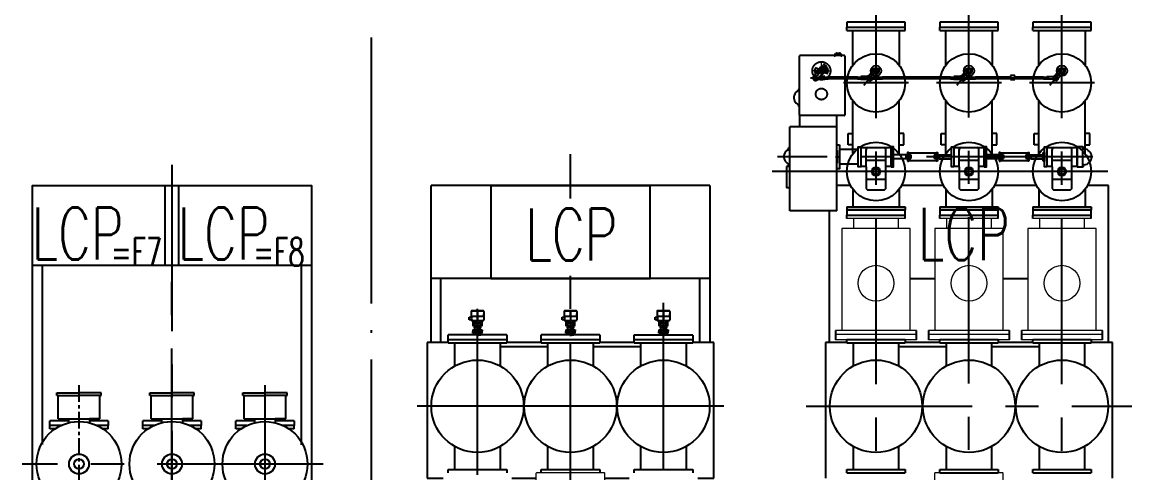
# Model space of a CAD drawing. Extents: x -61205 to 26665, y -81742 to 98141.
# Drawn here: x -15787 to -7433, y 67962 to 71350 of the extents above; entities that cross this region are included whole.
import ezdxf

# ---------------------------------------------------------------- set-up
doc = ezdxf.new("R2010")
doc.units = 0
doc.header["$LTSCALE"] = 1000
doc.header["$MEASUREMENT"] = 0
for name, pattern in [('AM_ISO02W050x2', [3.75, 3, -0.75]), ('CENTER', [2, 1.25, -0.25, 0.25, -0.25]), ('CENTER2', [1.125, 0.75, -0.125, 0.125, -0.125]), ('DOTE', [2.42, 2, -0.2, 0.02, -0.2]), ('F', [0.75, 0.5, -0.25]), ('G', [2, 1.25, -0.25, 0.25, -0.25])]:
    doc.linetypes.add(name, pattern=pattern)
doc.layers.get('0').update_dxf_attribs({"linetype": 'CONTINUOUS'})
doc.layers.get('DEFPOINTS').update_dxf_attribs({"linetype": 'CONTINUOUS'})
for name, color, linetype in [('01', 7, 'CONTINUOUS'), ('02', 1, 'CONTINUOUS'), ('04', 2, 'F'), ('05', 4, 'G'), ('11', 6, 'CONTINUOUS'), ('DOTE', 7, 'CENTER')]:
    doc.layers.add(name, color=color, linetype=linetype)
doc.layers.add('AM_0N', color=7, linetype='CONTINUOUS', lineweight=50)
doc.styles.add('intecad', font='geditxt.shx', dxfattribs={"width": 0.667, "bigfont": 'hzfs_1.shx'})

# ---------------------------------------------------------------- blocks, each defined once
blk = doc.blocks.new('户内断路器俯视图')
at = {"color": 0, "linetype": 'ByBlock'}
for p in [(562, 725), (562, 675), (588.1, 680), (588.4, 680), (594.6, 722.5), (562, 25, 0), (594.6, 22.5, 0), (562, -25, 0), (588.1, -20, 0), (588.4, -20, 0), (562, -675, 0), (562, -725, 0), (588.1, -720, 0), (588.4, -720, 0), (594.6, -677.5, 0)]:
    blk.add_point(p, dxfattribs=at)
at = {"layer": '01'}
for p, q in [((480, 1080), (-540, 1080)), ((-540, 1080), (-540, 958)), ((480, 920), (480, 1080)), ((-500, 920), (-475, 920)), ((-475, 920), (-475, 700)), ((475, 480), (475, 920)), ((475, 920), (500, 920)), ((500, 480), (500, 920)), ((500, 920), (538, 920)), ((538, 480), (538, 920)), ((-475, 870), (-303.1, 870)), ((303.1, 870), (475, 870)), ((650, 762.3), (670, 762.3)), ((650, 743.8), (650, 762.3)), ((-475, 700), (-475, 480)), ((538, 700), (538, 725)), ((538, 725), (550, 725)), ((538, 700), (538, 675)), ((538, 675), (550, 675)), ((550, 700), (550, 735)), ((550, 735), (562, 735)), ((550, 700), (550, 665)), ((562, 735), (562, 700)), ((562, 675), (562, 725)), ((562, 725), (569, 725)), ((562, 700), (562, 665)), ((569, 675), (562, 675)), ((564.2, 735.1), (563.2, 734.1)), ((563.2, 734.1), (563.2, 725.1)), ((569, 725.1), (563.2, 725.1)), ((563.2, 675), (563.2, 666.1)), ((563.2, 674.8), (569, 674.8)), ((574.2, 735.1), (564.2, 735.1)), ((569, 725.1), (569, 722.5)), ((575.2, 722.6), (569, 722.6)), ((569, 722.5), (575, 722.5)), ((569, 677.5), (569, 674.8)), ((575.2, 677.5), (569, 677.5)), ((569, 677.2), (575.2, 677.2)), ((574.2, 735.1), (575.2, 734.1)), ((575, 722.5), (575, 700)), ((575, 720), (591, 720)), ((575, 677.5), (575, 700)), ((575, 680), (591, 680)), ((575.2, 734.1), (575.2, 722.6)), ((575.2, 677.5), (575.2, 666.1)), ((591, 722.5), (603, 722.5)), ((591, 700), (591, 722.5)), ((591, 700), (591, 677.5)), ((603, 677.5), (591, 677.5)), ((595.6, 677.5), (591, 677.5)), ((603, 722.5), (603, 677.5)), ((644, 742), (644, 658)), ((650, 748), (650, 748)), ((713, 748), (670, 748)), ((676, 652), (676, 748)), ((719, 658), (719, 742)), ((719, 742), (719, 658)), ((550, 665), (562, 665)), ((563.2, 666.1), (564.2, 665.1)), ((574.2, 665.1), (564.2, 665.1)), ((575.2, 666.1), (574.2, 665.1)), ((713, 652), (650, 652)), ((650, 652), (650, 652)), ((677, 652), (685, 652)), ((685, 652), (695, 652)), ((-303.1, 530), (-475, 530)), ((475, 530), (303.1, 530)), ((450, 530), (450, 170)), ((-540, 442), (-540, 258)), ((-475, 480), (-500, 480)), ((500, 480), (475, 480)), ((480, 220), (480, 480)), ((538, 480), (503, 480)), ((-500, 220), (-475, 220)), ((-475, 220), (-475, 0)), ((-475, 170), (-303.1, 170)), ((303.1, 170), (475, 170)), ((475, 220), (500, 220)), ((475, -220), (475, 220)), ((500, 220), (538, 220)), ((500, -220), (500, 220)), ((538, -220), (538, 220)), ((-475, 0), (-475, -220)), ((538, 25, 0), (550, 25, 0)), ((538, 0, 0), (538, 25, 0)), ((538, 0, 0), (538, -25, 0)), ((550, 35, 0), (562, 35, 0)), ((550, 0, 0), (550, 35, 0)), ((550, 0, 0), (550, -35, 0)), ((562, 35, 0), (562, 0, 0)), ((562, 25, 0), (569, 25, 0)), ((562, -25, 0), (562, 25, 0)), ((562, 0, 0), (562, -35, 0)), ((564.2, 35.1, 0), (563.2, 34.1, 0)), ((563.2, 34.1, 0), (563.2, 25.1, 0)), ((569, 25.1, 0), (563.2, 25.1, 0)), ((574.2, 35.1, 0), (564.2, 35.1, 0)), ((569, 25.1, 0), (569, 22.5, 0)), ((575.2, 22.6, 0), (569, 22.6, 0)), ((569, 22.5, 0), (575, 22.5, 0)), ((574.2, 35.1, 0), (575.2, 34.1, 0)), ((575, 22.5, 0), (575, 0, 0)), ((575, 20, 0), (591, 20, 0)), ((575, -22.5, 0), (575, 0, 0)), ((575.2, 34.1, 0), (575.2, 22.6, 0)), ((591, 0, 0), (591, 22.5, 0)), ((591, 22.5, 0), (603, 22.5, 0)), ((591, 0, 0), (591, -22.5, 0)), ((603, 22.5, 0), (603, -22.5, 0)), ((644, 42, 0), (644, -42, 0)), ((650, 43.8, 0), (650, 62.3, 0)), ((650, 62.3, 0), (670, 62.3, 0)), ((650, 48, 0), (650, 48, 0)), ((713, 48, 0), (670, 48, 0)), ((676, -48, 0), (676, 48, 0)), ((719, 42, 0), (719, -42, 0)), ((719, -42, 0), (719, 42, 0)), ((538, -25, 0), (550, -25, 0)), ((550, -35, 0), (562, -35, 0)), ((569, -25, 0), (562, -25, 0)), ((563.2, -25, 0), (563.2, -33.9, 0)), ((563.2, -25.2, 0), (569, -25.2, 0)), ((563.2, -33.9, 0), (564.2, -34.9, 0)), ((574.2, -34.9, 0), (564.2, -34.9, 0)), ((575.2, -22.5, 0), (569, -22.5, 0)), ((569, -22.5, 0), (569, -25.2, 0)), ((569, -22.8, 0), (575.2, -22.8, 0)), ((575.2, -33.9, 0), (574.2, -34.9, 0)), ((575, -20, 0), (591, -20, 0)), ((575.2, -22.5, 0), (575.2, -33.9, 0)), ((595.6, -22.5, 0), (591, -22.5, 0)), ((603, -22.5, 0), (591, -22.5, 0)), ((650, -48, 0), (650, -48, 0)), ((713, -48, 0), (650, -48, 0)), ((677, -48, 0), (685, -48, 0)), ((685, -48, 0), (695, -48, 0)), ((-475, -220), (-500, -220)), ((-303.1, -170), (-475, -170)), ((475, -170), (303.1, -170)), ((450, -170), (450, -530)), ((500, -220), (475, -220)), ((480, -480), (480, -220)), ((538, -220), (500, -220)), ((-540, -258), (-540, -442)), ((-500, -480), (-475, -480)), ((-475, -480), (-475, -700)), ((475, -920), (475, -480)), ((475, -480), (500, -480)), ((500, -920), (500, -480)), ((500, -480), (538, -480)), ((538, -480), (538, -920)), ((-475, -530), (-303.1, -530)), ((303.1, -530), (475, -530)), ((550, -700, 0), (550, -665, 0)), ((550, -665, 0), (562, -665, 0)), ((562, -665, 0), (562, -700, 0)), ((564.2, -664.9, 0), (563.2, -665.9, 0)), ((563.2, -665.9, 0), (563.2, -674.9, 0)), ((574.2, -664.9, 0), (564.2, -664.9, 0)), ((574.2, -664.9, 0), (575.2, -665.9, 0)), ((575.2, -665.9, 0), (575.2, -677.4, 0)), ((644, -658, 0), (644, -742, 0)), ((650, -637.7, 0), (670, -637.7, 0)), ((650, -656.2, 0), (650, -637.7, 0)), ((650, -652, 0), (650, -652, 0)), ((713, -652, 0), (670, -652, 0)), ((676, -748, 0), (676, -652, 0)), ((719, -742, 0), (719, -658, 0)), ((719, -658, 0), (719, -742, 0)), ((-475, -700), (-475, -920)), ((538, -700, 0), (538, -675, 0)), ((538, -675, 0), (550, -675, 0)), ((538, -700, 0), (538, -725, 0)), ((538, -725, 0), (550, -725, 0)), ((550, -700, 0), (550, -735, 0)), ((550, -735, 0), (562, -735, 0)), ((562, -725, 0), (562, -675, 0)), ((562, -675, 0), (569, -675, 0)), ((562, -700, 0), (562, -735, 0)), ((569, -725, 0), (562, -725, 0)), ((569, -674.9, 0), (563.2, -674.9, 0)), ((563.2, -725, 0), (563.2, -733.9, 0)), ((563.2, -725.2, 0), (569, -725.2, 0)), ((563.2, -733.9, 0), (564.2, -734.9, 0)), ((574.2, -734.9, 0), (564.2, -734.9, 0)), ((569, -674.9, 0), (569, -677.5, 0)), ((575.2, -677.4, 0), (569, -677.4, 0)), ((569, -677.5, 0), (575, -677.5, 0)), ((569, -722.5, 0), (569, -725.2, 0)), ((575.2, -722.5, 0), (569, -722.5, 0)), ((569, -722.8, 0), (575.2, -722.8, 0)), ((575.2, -733.9, 0), (574.2, -734.9, 0)), ((575, -677.5, 0), (575, -700, 0)), ((575, -680, 0), (591, -680, 0)), ((575, -722.5, 0), (575, -700, 0)), ((575, -720, 0), (591, -720, 0)), ((575.2, -722.5, 0), (575.2, -733.9, 0)), ((591, -677.5, 0), (603, -677.5, 0)), ((591, -700, 0), (591, -677.5, 0)), ((591, -700, 0), (591, -722.5, 0)), ((603, -722.5, 0), (591, -722.5, 0)), ((595.6, -722.5, 0), (591, -722.5, 0)), ((603, -677.5, 0), (603, -722.5, 0)), ((713, -748, 0), (650, -748, 0)), ((650, -748, 0), (650, -748, 0)), ((677, -748, 0), (685, -748, 0)), ((685, -748, 0), (695, -748, 0)), ((-303.1, -870), (-475, -870)), ((475, -870), (303.1, -870)), ((-540, -958), (-540, -1080)), ((-475, -920), (-500, -920)), ((500, -920), (475, -920)), ((480, -1080), (480, -920)), ((535, -920), (500, -920)), ((-540, -1080), (480, -1080))]:
    blk.add_line(p, q, dxfattribs=at)
at = {"layer": '01', "ltscale": 2}
for p, q in [((670, 762.3), (670, 743.8)), ((670, 62.3, 0), (670, 43.8, 0)), ((670, -637.7, 0), (670, -656.2, 0))]:
    blk.add_line(p, q, dxfattribs=at)
at = {"layer": '01', "lineweight": 50, "ltscale": 0.5}
for p, q in [((637.2, 726.5), (603, 726.5)), ((603, 673.5), (603, 726.5)), ((603, 673.5), (637.2, 673.5)), ((603, -26.5, 0), (603, 26.5, 0)), ((637.2, 26.5, 0), (603, 26.5, 0)), ((603, -26.5, 0), (637.2, -26.5, 0)), ((637.2, -673.5, 0), (603, -673.5, 0)), ((603, -726.5, 0), (603, -673.5, 0)), ((603, -726.5, 0), (637.2, -726.5, 0))]:
    blk.add_line(p, q, dxfattribs=at)
at = {"layer": '01'}
for centre in [(0, 700), (0, 0), (0, -700)]:
    blk.add_circle(centre, 347.5, dxfattribs=at)
for centre, radius, start, end in [((660, 700), 35, 117.20289, 242.79711), ((660, 700), 20, 143.1301, 216.8699), ((650, 742), 6, 90, 180), ((660, 723.4), 22.7, 63.91502, 116.08498), ((713, 742), 6, 0, 90), ((650, 658), 6, 180, 270), ((713, 658), 6, 270, 0), ((660, 0, 0), 35, 117.20289, 242.79711), ((660, 0, 0), 20, 143.1301, 216.8699), ((650, 42, 0), 6, 90, 180), ((660, 23.4, 0), 22.7, 63.91502, 116.08498), ((713, 42, 0), 6, 0, 90), ((650, -42, 0), 6, 180, 270), ((713, -42, 0), 6, 270, 0), ((650, -658, 0), 6, 90, 180), ((660, -676.6, 0), 22.7, 63.91502, 116.08498), ((713, -658, 0), 6, 0, 90), ((660, -700, 0), 35, 117.20289, 242.79711), ((660, -700, 0), 20, 143.1301, 216.8699), ((650, -742, 0), 6, 180, 270), ((713, -742, 0), 6, 270, 0)]:
    blk.add_arc(centre, radius, start, end, dxfattribs=at)
at = {"layer": '05', "ltscale": 500}
blk.add_line((0, -1153.6, 0), (0, 1153.6, 0), dxfattribs=at)
at = {"layer": '05', "ltscale": 0.5}
for p, q in [((724.5, 700), (528.1, 700)), ((724.5, 0, 0), (528.1, 0, 0)), ((724.5, -700, 0), (528.1, -700, 0))]:
    blk.add_line(p, q, dxfattribs=at)
blk = doc.blocks.new('轴连装配511125015H01')
at = {"layer": '01'}
for p, q in [((-29.5, -215), (-29.5, -10)), ((-29.5, -10), (29.5, -10)), ((-28.5, -7), (-28.5, -10)), ((28.5, -10), (28.5, -7)), ((29.5, -10), (29.5, -215)), ((-29.5, -215), (29.5, -215)), ((-28.5, -218), (-28.5, -215)), ((28.5, -215), (28.5, -218))]:
    blk.add_line(p, q, dxfattribs=at)
for points in [[(32, 0), (32, -7), (-32, -7), (-32, 0)], [(32, -225), (32, -218), (-32, -218), (-32, -225)]]:
    blk.add_lwpolyline(points, close=True, dxfattribs=at)
blk = doc.blocks.new('分合指示罩')
at = {"layer": '01'}
for p, q in [((-75, 5), (-63.9, 5)), ((-75, 0), (-75, 5)), ((75, 0), (-75, 0)), ((75, 5), (63.9, 5)), ((75, 5), (75, 0))]:
    blk.add_line(p, q, dxfattribs=at)
for centre, radius, start, end in [((-63.9, 9), 4, 270, 356.41668), ((0, 5), 60, 3.58332, 176.41668), ((63.9, 9), 4, 183.58332, 270)]:
    blk.add_arc(centre, radius, start, end, dxfattribs=at)
blk = doc.blocks.new('连接架1')
at = {"layer": '01'}
for p, q in [((-55, -20), (-55, -160)), ((55, -20), (55, -160))]:
    blk.add_line(p, q, dxfattribs=at)
for points in [[(-75, 0), (75, 0), (75, -20), (-75, -20)], [(-90, -160), (90, -160), (90, -180), (-90, -180)]]:
    blk.add_lwpolyline(points, close=True, dxfattribs=at)
blk = doc.blocks.new('Z型高位组合隔离接地开关俯视图')
at = {"color": 0, "linetype": 'Continuous', "lineweight": 0}
for q in [(-329.5, 1111), (-327, 1113.5), (-327, 1108.5), (-324.5, 1111)]:
    blk.add_line((-327, 1111), q, dxfattribs=at)
at = {"layer": '01', "ltscale": 10}
for p, q in [((-1381, 995, 0), (-1381, 1348, 0)), ((-749, 995, 0), (-749, 1348, 0)), ((-1381, 995, 0), (-749, 995, 0)), ((-1021, 990, 0), (-1021, 995, 0)), ((-1021, 990, 0), (-927, 990, 0)), ((-927, 990, 0), (-927, 995, 0)), ((-749, 995, 0), (-664, 995))]:
    blk.add_line(p, q, dxfattribs=at)
at = {"layer": '01'}
for p, q in [((-1381, 1348, 0), (-749, 1348, 0)), ((-1048, 1373, 0), (-1208, 1373, 0)), ((-1208, 1348, 0), (-1208, 1373, 0)), ((-1208, 1348, 0), (-1208, 1373, 0)), ((-1048, 1348, 0), (-1048, 1373, 0)), ((-1040.5, 1358.1, 0), (-1031.1, 1358.1, 0)), ((-1040.5, 1348.1, 0), (-1040.5, 1358.1, 0)), ((-918.5, 1358.1, 0), (-907.5, 1358.1, 0)), ((-907.5, 1348.1, 0), (-907.5, 1358.1, 0)), ((-749, 1273), (-663.5, 1273)), ((-664, 939), (-664, 1271)), ((-660, 1275), (-216, 1275)), ((-597, 1275), (-597, 1283.1)), ((-586.1, 1283.1), (-597, 1283.1)), ((-462.5, 1283.1), (-473.5, 1283.1)), ((-462.5, 1275), (-462.5, 1283.1)), ((-212, 939), (-212, 1271)), ((-397.5, 1147.2), (-390.6, 1134)), ((-346, 1094.7), (-390.9, 1147.2)), ((-379.6, 1134), (-390.6, 1134)), ((-390.6, 1134), (-390.6, 1086)), ((-370.6, 1096), (-390.6, 1096)), ((-390.6, 1086), (-370.6, 1086)), ((-386.6, 1086), (-386.6, 1061)), ((-385.2, 1086), (-385.2, 1096)), ((-376.3, 1086), (-376.3, 1096)), ((-374.6, 1086), (-374.6, 1061)), ((-314.3, 1132.5), (-373.8, 1167.6)), ((-370.6, 1086), (-370.6, 1123.5)), ((-289.7, 1077.7), (-318, 1101.5)), ((-287.7, 1080), (-316.1, 1103.8)), ((-278.4, 1091.1), (-301.1, 1110.2)), ((-287.7, 1080), (-278.4, 1091.1)), ((-387.6, 1061), (-373.6, 1061)), ((-387.6, 840), (-387.6, 1061)), ((-373.6, 1061), (-373.6, 840)), ((-319.7, 1080.8), (-326.6, 1072.6)), ((-326.6, 1072.6), (-311.3, 1059.8)), ((-322.2, 1069), (-317.4, 1074.7)), ((-321.7, 1085.7), (-299, 1066.6)), ((-306.4, 1065.5), (-321.7, 1078.4)), ((-319.7, 1084), (-321.3, 1082)), ((-321.3, 1082), (-302.9, 1066.6)), ((-315.5, 1063.3), (-310.7, 1069.1)), ((-311.3, 1059.8), (-304.4, 1067.9)), ((-302.9, 1066.6), (-301.3, 1068.5)), ((-299, 1066.6), (-289.7, 1077.7)), ((-210, 1015.7), (-212, 1015.7)), ((-212, 1015.7), (-212, 1006.3)), ((-210, 1015.7), (-210, 1006.3)), ((-209.2, 1015.2), (-210, 1015.2)), ((-210, 1008.7), (-210, 1006.2)), ((-210, 1006.2), (-209.2, 1006.2)), ((-209.2, 1006.2), (-209.2, 1015.2)), ((-207.5, 1014.7), (-209.2, 1014.7)), ((-207.5, 1006.7), (-209.2, 1006.7)), ((-198.6, 1002.6), (-207.3, 1003.3)), ((-1374, 920, 0), (-1412, 920, 0)), ((-1412, 920, 0), (-1412, 700, 0)), ((-1374, 920, 0), (-1374, 480, 0)), ((-1374, 480, 0), (-1374, 920, 0)), ((-1349, 920, 0), (-1374, 920, 0)), ((-1349, 920, 0), (-1349, 480, 0)), ((-216, 935), (-660, 935)), ((-212, 955.7), (-212, 965.1)), ((-210, 955.7), (-212, 955.7)), ((-210, 962.7), (-210, 965.2)), ((-210, 965.2), (-209.2, 965.2)), ((-210, 955.7), (-210, 965.1)), ((-210, 955.7), (-210, 965.1)), ((-209.2, 956.2), (-210, 956.2)), ((-209.2, 965.2), (-209.2, 956.2)), ((-207.5, 964.7), (-209.2, 964.7)), ((-207.5, 956.7), (-209.2, 956.7)), ((-198.8, 1000.6), (-207.4, 1001.3)), ((-198.8, 970.9), (-207.4, 970.1)), ((-198.6, 968.9), (-207.3, 968.1)), ((-196, 997.6), (-196, 973.9)), ((-194, 997.6), (-194, 973.9)), ((-25, 920), (-25, 480)), ((-25, 920), (0, 920)), ((0, 920), (0, 480)), ((38, 920), (0, 920)), ((38, 480), (38, 920)), ((-1218.4, 874.2, 0), (-1349, 874.2, 0)), ((-949.6, 874.2), (-553.4, 874.2)), ((-883.5, 874.2), (-883.5, 909.2)), ((-883.5, 909.2), (-798.5, 909.2)), ((-798.5, 909.2), (-798.5, 874.2)), ((-373.6, 840), (-387.6, 840)), ((-386.6, 840), (-386.6, 815)), ((-374.6, 840), (-374.6, 815)), ((-284.6, 874.2), (-25, 874.2)), ((-1223, 757, 0), (-1223, 643, 0)), ((-1049, 775, 0), (-1205, 775, 0)), ((-1145, 625, 0), (-1145, 775, 0)), ((-1048.6, 775, 0), (-974, 775, 0)), ((-1044, 815, 0), (-1044, 780, 0)), ((-899.5, 815, 0), (-1044, 815, 0)), ((-1002.2, 625, 0), (-1002, 775, 0)), ((-974, 775, 0), (-919, 775, 0)), ((-904, 815, 0), (-904, 585, 0)), ((-390.6, 767), (-397.5, 753.7)), ((-390.6, 815), (-390.6, 767)), ((-370.6, 815), (-390.6, 815)), ((-390.6, 805), (-370.6, 805)), ((-370.6, 805), (-390.6, 805)), ((-390.6, 767), (-370.6, 767)), ((-385, 805), (-385, 815)), ((-375.9, 805), (-375.9, 815)), ((-314.9, 719), (-373.3, 756.4)), ((-370.6, 767), (-370.6, 815)), ((-370.6, 767), (-363.8, 753.7)), ((-1412, 700, 0), (-1412, 480, 0)), ((-390.6, 723), (-397.5, 736.3)), ((-390.6, 735.9), (-343.6, 684.8)), ((-390.6, 675), (-390.6, 723)), ((-378.7, 723), (-390.6, 723)), ((-370.6, 685), (-390.6, 685)), ((-370.6, 675), (-390.6, 675)), ((-386.6, 675), (-386.6, 650)), ((-385.2, 675), (-385.2, 685)), ((-376.3, 675), (-376.3, 685)), ((-374.6, 675), (-374.6, 650)), ((-370.6, 714.2), (-370.6, 675)), ((-1205, 625, 0), (-1049, 625, 0)), ((-1048.6, 625, 0), (-974, 625, 0)), ((-1044, 620, 0), (-1044, 585, 0)), ((-1044, 585, 0), (-904, 585, 0)), ((-974, 625, 0), (-919, 625, 0)), ((-387.6, 650), (-373.6, 650)), ((-387.6, 140), (-387.6, 650)), ((-373.6, 650), (-373.6, 140)), ((-1218.4, 525.8, 0), (-1349, 525.8, 0)), ((-989, 476, 0), (-989, 569, 0)), ((-959, 476, 0), (-959, 569, 0)), ((-949.6, 525.8), (-553.4, 525.8)), ((-883.5, 525.8), (-883.5, 490.8)), ((-798.5, 490.8), (-798.5, 525.8)), ((-25, 525.8), (-284.6, 525.8)), ((-1412, 480, 0), (-1374, 480, 0)), ((-1349, 480, 0), (-1374, 480, 0)), ((-959, 476, 0), (-989, 476, 0)), ((-960, 476, 0), (-988, 476, 0)), ((-988, 476, 0), (-988, 439, 0)), ((-960, 439, 0), (-988, 439, 0)), ((-960, 439, 0), (-960, 476, 0)), ((-883.5, 490.8), (-798.5, 490.8)), ((-25, 480), (0, 480)), ((0, 480), (38, 480)), ((-988, 224, 0), (-988, 261, 0)), ((-960, 261, 0), (-988, 261, 0)), ((-960, 261, 0), (-960, 224, 0)), ((-1374, 220, 0), (-1412, 220, 0)), ((-1412, 220, 0), (-1412, 0, 0)), ((-1349, 220, 0), (-1374, 220, 0)), ((-1374, 220, 0), (-1374, -220, 0)), ((-1374, -220, 0), (-1374, 220, 0)), ((-1349, 220, 0), (-1349, -220, 0)), ((-1218.4, 174.2, 0), (-1349, 174.2, 0)), ((-989, 224, 0), (-989, 131, 0)), ((-959, 224, 0), (-989, 224, 0)), ((-960, 224, 0), (-988, 224, 0)), ((-959, 224, 0), (-959, 131, 0)), ((-949.6, 174.2), (-553.4, 174.2)), ((-883.5, 209.2), (-798.5, 209.2)), ((-883.5, 174.2), (-883.5, 209.2)), ((-798.5, 209.2), (-798.5, 174.2)), ((-284.6, 174.2), (-25, 174.2)), ((-25, 220), (0, 220)), ((-25, 220), (-25, -220)), ((0, 220), (0, -220)), ((38, 220), (0, 220)), ((38, -220), (38, 220)), ((-899.5, 115, 0), (-1044, 115, 0)), ((-1044, 115, 0), (-1044, 80, 0)), ((-904, 115, 0), (-904, -115, 0)), ((-370.6, 115), (-390.6, 115)), ((-390.6, 115), (-390.6, 67)), ((-370.6, 105), (-390.6, 105)), ((-373.6, 140), (-387.6, 140)), ((-386.6, 140), (-386.6, 115)), ((-385, 105), (-385, 115)), ((-375.9, 105), (-375.9, 115)), ((-374.6, 140), (-374.6, 115)), ((-370.6, 67), (-370.6, 115)), ((-1223, 57, 0), (-1223, -57, 0)), ((-1049, 75, 0), (-1205, 75, 0)), ((-1145, -75, 0), (-1145, 75, 0)), ((-1048.6, 75, 0), (-974, 75, 0)), ((-1002.2, -75, 0), (-1002, 75, 0)), ((-974, 75, 0), (-919, 75, 0)), ((-390.6, 67), (-397.5, 53.7)), ((-390.6, 23), (-397.5, 36.3)), ((-390.6, 67), (-370.6, 67)), ((-390.6, 35.9), (-343.6, -15.2)), ((-390.6, -25), (-390.6, 23)), ((-378.7, 23), (-390.6, 23)), ((-314.9, 19), (-373.3, 56.4)), ((-370.6, 67), (-363.8, 53.7)), ((-370.6, 14.2), (-370.6, -25)), ((-1412, 0, 0), (-1412, -220, 0)), ((-1205, -75, 0), (-1049, -75, 0)), ((-1048.6, -75, 0), (-974, -75, 0)), ((-1044, -80, 0), (-1044, -115, 0)), ((-974, -75, 0), (-919, -75, 0)), ((-370.6, -15), (-390.6, -15)), ((-390.6, -15), (-370.6, -15)), ((-370.6, -25), (-390.6, -25)), ((-387.6, -312.4), (-387.6, -50)), ((-387.6, -50), (-373.6, -50)), ((-386.6, -25), (-386.6, -50)), ((-385.2, -25), (-385.2, -15)), ((-376.3, -25), (-376.3, -15)), ((-374.6, -25), (-374.6, -50)), ((-373.6, -50), (-373.6, -312.4)), ((-1044, -115, 0), (-904, -115, 0)), ((-989, -224, 0), (-989, -131, 0)), ((-959, -224, 0), (-959, -131, 0)), ((-1412, -220, 0), (-1374, -220, 0)), ((-1349, -220, 0), (-1374, -220, 0)), ((-1218.4, -174.2, 0), (-1349, -174.2, 0)), ((-959, -224, 0), (-989, -224, 0)), ((-988, -224, 0), (-988, -261, 0)), ((-960, -224, 0), (-988, -224, 0)), ((-960, -261, 0), (-960, -224, 0)), ((-949.6, -174.2), (-553.4, -174.2)), ((-883.5, -174.2), (-883.5, -209.2)), ((-883.5, -209.2), (-798.5, -209.2)), ((-798.5, -209.2), (-798.5, -174.2)), ((-25, -174.2), (-284.6, -174.2)), ((-25, -220), (0, -220)), ((0, -220), (38, -220)), ((-960, -261, 0), (-988, -261, 0)), ((-393, -312.4), (-393, -344.9)), ((-362.9, -312.4), (-393, -312.4)), ((-362.9, -344.9), (-362.9, -312.4)), ((-393, -344.9), (-362.9, -344.9)), ((-387.6, -560), (-387.6, -344.9)), ((-373.6, -344.9), (-373.6, -560)), ((-1374, -480, 0), (-1412, -480, 0)), ((-1412, -480, 0), (-1412, -700, 0)), ((-1349, -480, 0), (-1374, -480, 0)), ((-1374, -480, 0), (-1374, -920, 0)), ((-1374, -920, 0), (-1374, -480, 0)), ((-1349, -480, 0), (-1349, -920, 0)), ((-959, -465, 0), (-989, -465, 0)), ((-989, -465, 0), (-989, -558, 0)), ((-960, -428, 0), (-988, -428, 0)), ((-988, -465, 0), (-988, -428, 0)), ((-960, -465, 0), (-988, -465, 0)), ((-960, -428, 0), (-960, -465, 0)), ((-959, -465, 0), (-959, -558, 0)), ((-883.5, -525.8), (-883.5, -490.8)), ((-883.5, -490.8), (-798.5, -490.8)), ((-798.5, -490.8), (-798.5, -525.8)), ((-25, -480), (-25, -920)), ((-25, -480), (0, -480)), ((0, -480), (0, -920)), ((38, -480), (0, -480)), ((38, -920), (38, -480)), ((-1218.4, -525.8, 0), (-1349, -525.8, 0)), ((-1006.5, -558, 0), (-941.5, -558, 0)), ((-1006.5, -569, 0), (-1006.5, -558, 0)), ((-941.5, -569, 0), (-1006.5, -569, 0)), ((-949.6, -525.8), (-553.4, -525.8)), ((-941.5, -558, 0), (-941.5, -569, 0)), ((-373.6, -560), (-387.6, -560)), ((-386.6, -560), (-386.6, -585)), ((-374.6, -560), (-374.6, -585)), ((-284.6, -525.8), (-25, -525.8)), ((-1223, -643, 0), (-1223, -757, 0)), ((-1049, -625, 0), (-1205, -625, 0)), ((-1145, -775, 0), (-1145, -625, 0)), ((-1048.6, -625, 0), (-974, -625, 0)), ((-1044, -585, 0), (-1044, -620, 0)), ((-899.5, -585, 0), (-1044, -585, 0)), ((-1002.2, -775, 0), (-1002, -625, 0)), ((-974, -625, 0), (-919, -625, 0)), ((-904, -585, 0), (-904, -815, 0)), ((-390.6, -633), (-397.5, -646.3)), ((-390.6, -633), (-390.6, -585)), ((-390.6, -585), (-370.6, -585)), ((-370.6, -595), (-390.6, -595)), ((-390.6, -595), (-370.6, -595)), ((-370.6, -633), (-390.6, -633)), ((-390.6, -664.1), (-343.6, -715.2)), ((-385, -595), (-385, -585)), ((-375.9, -595), (-375.9, -585)), ((-314.9, -681), (-373.3, -643.6)), ((-370.6, -585), (-370.6, -633)), ((-370.6, -633), (-361, -651.5)), ((-1412, -700, 0), (-1412, -920, 0)), ((-1205, -775, 0), (-1049, -775, 0)), ((-1049, -815, 0), (-1049, -858, 0)), ((-899, -815, 0), (-1049, -815, 0)), ((-1048.6, -775, 0), (-974, -775, 0)), ((-1044, -780, 0), (-1044, -815, 0)), ((-1044, -815, 0), (-904, -815, 0)), ((-974, -775, 0), (-919, -775, 0)), ((-899, -858, 0), (-899, -815, 0)), ((-1218.4, -874.2, 0), (-1349, -874.2, 0)), ((-1049, -858, 0), (-899, -858, 0)), ((-949.6, -874.2), (-553.4, -874.2)), ((-883.5, -874.2), (-883.5, -909.2)), ((-883.5, -909.2), (-798.5, -909.2)), ((-798.5, -909.2), (-798.5, -874.2)), ((-25, -874.2), (-284.6, -874.2)), ((-1412, -920, 0), (-1374, -920, 0)), ((-1349, -920, 0), (-1374, -920, 0)), ((-25, -920), (0, -920)), ((0, -920), (38, -920))]:
    blk.add_line(p, q, dxfattribs=at)
at = {"layer": '01', "elevation": 0}
for points in [[(-1049, 585), (-1049, 569), (-899, 569), (-899, 585)], [(-1049, 115), (-1049, 131), (-899, 131), (-899, 115)], [(-1049, -115), (-1049, -131), (-899, -131), (-899, -115)], [(-1049, -585), (-1049, -569), (-899, -569), (-899, -585)]]:
    blk.add_lwpolyline(points, close=True, dxfattribs=at)
at = {"layer": '01'}
for centre, radius in [((-380.6, 1156), 6), ((-336.2, 1118.7), 0.262), ((-1084, 700, 0), 220), ((-419, 700), 220), ((-1084, 700, 0), 32.1), ((-1084, 700, 0), 22.5), ((-327, 700), 39), ((-327, 700), 21), ((-327, 700), 14), ((-1084, 0, 0), 220), ((-419, 0), 220), ((-1084, 0, 0), 32.1), ((-1084, 0, 0), 22.5), ((-327, 0), 39), ((-327, 0), 21), ((-327, 0), 14), ((-1084, -700, 0), 220), ((-419, -700), 220), ((-1084, -700, 0), 32.1), ((-327, -700), 39), ((-1084, -700, 0), 22.5), ((-327, -700), 21), ((-327, -700), 14)]:
    blk.add_circle(centre, radius, dxfattribs=at)
for centre, radius, start, end in [((-1031.1, 1362.1, 0), 4, 270, 333.05564), ((-974, 1333.1, 0), 60, 73.59611, 153.05564), ((-963.3, 1348.1, 0), 43, 16.43808, 81.66335), ((-918.5, 1362.1, 0), 4, 206.94436, 270), ((-660, 1271), 4, 90, 180), ((-586.1, 1287.1), 4, 270, 333.05564), ((-529, 1258.1), 60, 73.59611, 153.05564), ((-518.3, 1273.1), 43, 16.43808, 81.66335), ((-473.5, 1287.1), 4, 206.94436, 270), ((-216, 1271), 4, 0, 90), ((-380.6, 1156), 19, 12.6648, 207.39022), ((-380.6, 1156), 13.5, 90, 270), ((-380.6, 1156), 13.5, 59.45574, 220.54426), ((-380.6, 1156), 13.5, 270, 90), ((-380.6, 1156), 6, 90, 270), ((-380.6, 1156), 6, 270, 90), ((-327, 1111), 25, 220.54426, 277.72209), ((-327, 1111), 13.1, 144.73647, 184.74794), ((-327, 1111), 13.1, 184.74794, 313.34075), ((-327, 1111.4), 14.2, 139.87421, 143.32591), ((-327, 1111), 13.1, 326.53492, 135.6972), ((-323.3, 1083.7), 2.5, 50, 97.72209), ((-327, 1111), 25, 2.27791, 59.45574), ((-299.5, 1112.1), 2.5, 182.27791, 230), ((-299.5, 1112.1), 2.5, 182.27791, 230), ((-207, 1006.3), 5, 180, 265), ((-207, 1006.3), 3, 180, 265), ((-207.5, 1014.6), 0.1, 37.544, 89.999), ((-212.6, 1010.7), 6.5, 322.456, 37.544), ((-207.5, 1006.8), 0.1, 270.001, 322.456), ((-199, 997.6), 5, 0, 85), ((-660, 939), 4, 180, 270), ((-216, 939), 4, 270, 0), ((-207, 965.1), 5, 95, 180), ((-207, 965.1), 3, 95, 180), ((-207.5, 964.6), 0.1, 37.544, 89.999), ((-212.6, 960.7), 6.5, 322.456, 37.544), ((-207.5, 956.8), 0.1, 270.001, 322.456), ((-199, 997.6), 3, 0, 85), ((-199, 973.9), 3, 275, 0), ((-199, 973.9), 5, 275, 0), ((-1205, 757, 0), 18, 90, 180), ((-1049, 780, 0), 5, 270, 0), ((-923.5, 755, 0), 20, 16.12742, 90), ((-380.6, 745), 19, 12.6648, 207.39022), ((-1205, 643, 0), 18, 180, 270), ((-1049, 620, 0), 5, 0, 90), ((-923.5, 645, 0), 20, 270, 343.87258), ((-1205, 57, 0), 18, 90, 180), ((-1049, 80, 0), 5, 270, 0), ((-923.5, 55, 0), 20, 16.12742, 90), ((-380.6, 45), 19, 12.6648, 207.39022), ((-1205, -57, 0), 18, 180, 270), ((-1049, -80, 0), 5, 0, 90), ((-923.5, -55, 0), 20, 270, 343.87258), ((-1205, -643, 0), 18, 90, 180), ((-1049, -620, 0), 5, 270, 0), ((-923.5, -645, 0), 20, 16.12742, 90), ((-380.6, -655), 19, 152.60978, 267.3352), ((-1205, -757, 0), 18, 180, 270), ((-1049, -780, 0), 5, 0, 90), ((-923.5, -755, 0), 20, 270, 343.87258)]:
    blk.add_arc(centre, radius, start, end, dxfattribs=at)
for points, knots in [([(-337.7, 1118.5), (-337.8, 1118.7), (-338.2, 1119.1), (-338.3, 1119.6), (-338.4, 1119.9)], [0.432989, 0.432989, 0.432989, 0.432989, 1.154568, 2.046757, 2.046757, 2.046757, 2.046757]), ([(-336.3, 1120.1), (-336.6, 1120.3), (-337, 1120.5), (-337.6, 1120.6), (-337.9, 1120.6)], [0.380817, 0.380817, 0.380817, 0.380817, 1.154568, 2.046757, 2.046757, 2.046757, 2.046757])]:
    blk.add_open_spline(points, degree=3, knots=knots, dxfattribs=at)
at = {"layer": '02'}
for p, q in [((-293.1, 1084.5), (-293.1, 1084.5)), ((-289.8, 1077.8), (-289.8, 1077.6))]:
    blk.add_line(p, q, dxfattribs=at)
for centre, radius in [((-380.6, 745), 13.5), ((-380.6, 745), 6), ((-327, 700), 22.5), ((-380.6, 45), 13.5), ((-380.6, 45), 6), ((-327, 0), 22.5), ((-380.6, -655), 13.5), ((-380.6, -655), 6), ((-327, -700), 22.5)]:
    blk.add_circle(centre, radius, dxfattribs=at)
at = {"layer": '04'}
for p, q in [((-336.1, 1130.5), (-348.1, 1156.3)), ((-348.1, 1065.7), (-336.1, 1091.5)), ((-317.9, 1130.5), (-305.9, 1156.3)), ((-305.9, 1065.7), (-317.9, 1091.5))]:
    blk.add_line(p, q, dxfattribs=at)
at = {"layer": '04', "linetype": 'AM_ISO02W050x2'}
for p, q in [((-206.5, 1012.9), (-208.5, 1010.7)), ((-206.5, 1008.5), (-208.5, 1010.7)), ((-208, 1010.2), (-208, 1011.2)), ((-206.1, 1011.2), (-208, 1011.2)), ((-206.1, 1010.2), (-208, 1010.2)), ((-206.5, 962.9), (-208.5, 960.7)), ((-206.5, 958.5), (-208.5, 960.7)), ((-206.1, 961.2), (-208, 961.2)), ((-208, 961.2), (-208, 960.2)), ((-206.1, 960.2), (-208, 960.2))]:
    blk.add_line(p, q, dxfattribs=at)
at = {"layer": '04', "flags": 128}
for points in [[(-348.1, 1156.3), (-347.1, 1154), (-345.9, 1151.5), (-344.7, 1148.8), (-343.3, 1145.9), (-341.9, 1142.8), (-340.4, 1139.6), (-338.8, 1136.2), (-337.1, 1132.7)], [(-337.1, 1089.2), (-338.8, 1085.7), (-340.4, 1082.3), (-341.9, 1079.1), (-343.3, 1076), (-344.7, 1073.1), (-345.9, 1070.4), (-347.1, 1067.9), (-348.1, 1065.7)], [(-305.9, 1156.3), (-306.9, 1154), (-308.1, 1151.5), (-309.4, 1148.8), (-310.7, 1145.9), (-312.1, 1142.8), (-313.7, 1139.6), (-315.2, 1136.2), (-316.9, 1132.7)], [(-316.9, 1089.2), (-315.2, 1085.7), (-313.7, 1082.3), (-312.1, 1079.1), (-310.7, 1076), (-309.4, 1073.1), (-308.1, 1070.4), (-306.9, 1067.9), (-305.9, 1065.7)]]:
    blk.add_lwpolyline(points, dxfattribs=at)
at = {"layer": '04'}
for centre, radius in [((-327, 1111), 68), ((-502, 1111), 42.5)]:
    blk.add_circle(centre, radius, dxfattribs=at)
for radius, start, end in [(50, 65, 115), (21.5, 65, 115), (21.5, 245, 295), (50, 245, 295)]:
    blk.add_arc((-327, 1111), radius, start, end, dxfattribs=at)
at = {"layer": '05', "ltscale": 500}
blk.add_line((-1084, -1045.5), (-1084, 1481.1), dxfattribs=at)
at = {"layer": '05'}
for p, q in [((-974, -931.4, 0), (-974, 1441.5, 0)), ((-380.6, 1194.3), (-380.6, -689.8)), ((-327, 1111), (-327, 1111)), ((-419, 454.9), (-419, 945.1)), ((-327, 700), (-436.6, 792)), ((-419, -245.1), (-419, 245.1)), ((-327, 0), (-436.6, 92)), ((-419, -945.1), (-419, -454.9)), ((-327, -700), (-436.6, -608))]:
    blk.add_line(p, q, dxfattribs=at)
at = {"layer": '05', "linetype": 'Continuous', "lineweight": 0}
for p, q in [((-327, 1116), (-327, 1179)), ((-332, 1111), (-395, 1111)), ((-327, 1106), (-327, 1043)), ((-322, 1111), (-259, 1111))]:
    blk.add_line(p, q, dxfattribs=at)
at = {"layer": '05', "ltscale": 2}
for p, q in [((-285.1, 1075.8), (-395.2, 1168.2)), ((-380.6, 1156), (-387.4, 1161.6)), ((-380.6, 1156), (-373.9, 1150.3)), ((-364.9, 1111), (-305.8, 1111))]:
    blk.add_line(p, q, dxfattribs=at)
at = {"layer": '05', "color": 1, "linetype": 'CENTER2', "lineweight": -3}
blk.add_line((-974, 1005.5, 0), (-974, 983, 0), dxfattribs=at)
at = {"layer": 'AM_0N'}
for p, q in [((-209.2, 1014.7), (-209.2, 1012.5)), ((-209.2, 1014.7), (-209.2, 1012.5)), ((-209.2, 1008.9), (-209.2, 1006.7)), ((-209.2, 1008.9), (-209.2, 1006.7)), ((-209.2, 962.5), (-209.2, 964.7)), ((-209.2, 962.5), (-209.2, 964.7)), ((-209.2, 956.7), (-209.2, 958.9)), ((-209.2, 956.7), (-209.2, 958.9))]:
    blk.add_line(p, q, dxfattribs=at)
at = {"layer": 'DEFPOINTS', "color": 7, "linetype": 'ByBlock'}
for p in [(-1027, 815, 0), (-1027, 815, 0), (-1027, 115, 0), (-1027, 115, 0), (-1027, -585, 0), (-1027, -585, 0)]:
    blk.add_point(p, dxfattribs=at)
at = {"layer": '02', "rotation": 180}
for name, p in [('连接架1', (-974, 815, 0)), ('轴连装配511125015H01', (-974, 237.5, 0)), ('轴连装配511125015H01', (-974, -451.5, 0)), ('分合指示罩', (-974, -858, 0))]:
    blk.add_blockref(name, p, dxfattribs=at)
blk = doc.blocks.new('户内高位大头CT')
at = {"layer": '01'}
for p, q in [((-868, 305), (-938, 305)), ((-25, 220), (0, 220)), ((-25, -220), (0, -220)), ((-938, -305), (-868, -305))]:
    blk.add_line(p, q, dxfattribs=at)
at = {"layer": '01', "linetype": 'Continuous', "lineweight": 15}
for p, q in [((-938, -305), (-938, 305)), ((-898, -305), (-898, 305)), ((-868, -305), (-868, 305)), ((-100, 0), (-100, 258)), ((-25, 0), (-25, 220)), ((0, 220), (0, -220)), ((-100, -258), (-100, 0)), ((-25, -220), (-25, 0))]:
    blk.add_line(p, q, dxfattribs=at)
blk.add_circle((-513, 0), 135, dxfattribs=at)
for points in [[(-100, 258), (-868, 258)], [(-25, 169), (-100, 169)], [(-100, -169), (-25, -169)], [(-868, -258), (-100, -258)]]:
    blk.add_open_spline(points, degree=1, dxfattribs=at)
blk = doc.blocks.new('户内倒装PT俯视图')
at = {"layer": '01'}
for p, q in [((-515, 166), (-535, 166)), ((-535, 166), (-535, 0)), ((-515, 156), (-515, 166)), ((-515, 156), (-515, 0)), ((-340, 156), (-515, 156)), ((-340, 156), (-340, 78)), ((-535, -166), (-535, 0)), ((-515, -156), (-515, 0)), ((-340, -78), (-340, 78)), ((-340, 78), (-310.3, 78)), ((319.4, 20), (338, 20)), ((338, -35), (338, 35)), ((338, 35), (350, 35)), ((350, -35), (350, 35)), ((350, 35), (370, 35)), ((370, -35), (370, 35)), ((370, 25), (382, 25)), ((382, -25), (382, 25)), ((382, 16), (399, 16)), ((399, -16), (399, 16)), ((-340, -156), (-340, -78)), ((-340, -78), (-310.3, -78)), ((319.4, -20), (338, -20)), ((338, -35), (350, -35)), ((350, -35), (370, -35)), ((370, -25), (382, -25)), ((382, -16), (399, -16)), ((-515, -166), (-535, -166)), ((-515, -156), (-515, -166)), ((-340, -156), (-515, -156))]:
    blk.add_line(p, q, dxfattribs=at)
for radius in [320, 75, 37.5]:
    blk.add_circle((0, 0), radius, dxfattribs=at)
blk = doc.blocks.new('户内低位大头CT')
at = {"layer": '01', "linetype": 'Continuous', "lineweight": 15}
for p, q in [((-870, 322.5), (-840, 322.5)), ((-870, -322.5), (-870, 322.5)), ((-840, 322.5), (-810, 322.5)), ((-840, -322.5), (-840, 322.5)), ((-810, -322.5), (-810, 322.5)), ((-810, 258), (-2, 258)), ((-2, 258), (0, 256)), ((0, -256), (0, 256)), ((-976, 220), (-976, -220)), ((-951, 220), (-976, 220)), ((-951, -220), (-951, 220)), ((-951, 170), (-870, 170)), ((-976, -220), (-951, -220)), ((-951, -170), (-870, -170)), ((-870, -322.5), (-840, -322.5)), ((-840, -322.5), (-810, -322.5)), ((-810, -258), (-2, -258)), ((-2, -258), (0, -256))]:
    blk.add_line(p, q, dxfattribs=at)
at = {"layer": '01'}
for p, q in [((-705, -165), (-705, 165)), ((-705, 165), (-375, 165)), ((-375, 165), (-375, -165)), ((-375, -165), (-705, -165))]:
    blk.add_line(p, q, dxfattribs=at)

msp = doc.modelspace()

# ---------------------------------------------------------------- linework, layer by layer
at = {"layer": '01'}
for p, q in [((-14708.954, 69521.665, -0.001), (-14708.954, 70121.665, -0.001)), ((-14608.954, 70121.665, -0.001), (-14608.954, 69521.665, -0.001)), ((-10608.954, 70121.665, -0.011), (-12708.954, 70121.665, -0.011)), ((-12258.954, 70121.665, -0.011), (-11058.954, 70121.665, -0.011)), ((-12258.954, 70121.665, -0.011), (-12258.954, 69421.665, -0.011)), ((-11058.954, 69421.665, -0.011), (-11058.954, 70121.665, -0.011)), ((-10727.094, 70121.665, -0.003), (-11053.205, 70121.665, -0.003)), ((-10608.954, 70121.665, -0.011), (-10608.954, 68941.665, -0.009)), ((-9551.734, 70121.665, 0.004), (-9653.954, 70121.665, 0.004)), ((-8851.734, 70121.665, 0.002), (-9166.174, 70121.665, 0.003)), ((-8151.734, 70121.665, 0.001), (-8466.174, 70121.665, 0.001)), ((-7608.954, 70121.665, -0.001), (-7766.174, 70121.665, 0)), ((-7608.954, 68941.665, -0.001), (-7608.954, 70121.665, -0.001)), ((-9708.954, 68941.665, -0.001), (-9708.954, 69930.665, -0.001)), ((-15708.954, 69521.665, -0.001), (-14708.954, 69521.665, -0.001)), ((-15708.954, 69521.665, -0.001), (-13608.954, 69521.665, -0.001)), ((-15633.954, 68173.12, -0.001), (-15633.954, 69521.665, -0.001)), ((-14608.954, 69521.665, -0.001), (-13608.954, 69521.665, -0.001)), ((-13683.954, 68172.996, -0.001), (-13683.954, 69521.665, -0.001)), ((-10608.954, 69421.665, -0.01), (-12708.954, 69421.665, -0.011)), ((-12633.954, 68941.665, -0.011), (-12633.954, 69421.665, -0.011)), ((-12258.954, 69421.665, -0.011), (-11058.954, 69421.665, -0.011)), ((-10683.954, 68941.665, -0.011), (-10683.954, 69421.665, -0.01)), ((-9100.954, 69421.665, -0.001), (-8916.954, 69421.665, -0.001)), ((-8400.954, 69421.665, -0.001), (-8216.954, 69421.665, -0.001)), ((-9578.954, 68941.665, -0.001), (-9738.954, 68941.665, -0.001)), ((-9738.954, 68941.665, -0.001), (-9738.954, 67921.665, -0.001)), ((-9578.954, 68936.665, -0.001), (-9578.954, 68961.665, -0.001)), ((-9138.954, 68961.665, -0.001), (-9578.954, 68961.665, -0.001)), ((-9138.954, 68936.665, -0.001), (-9578.954, 68936.665, -0.001)), ((-9528.954, 68764.743, -0.001), (-9528.954, 68936.665, -0.001)), ((-9188.954, 68936.665, -0.001), (-9188.954, 68764.743, -0.001)), ((-9138.954, 68961.665, -0.001), (-9138.954, 68936.665, -0.001)), ((-8878.954, 68941.665, -0.001), (-9138.954, 68941.665, -0.001)), ((-8878.954, 68936.665, -0.001), (-8878.954, 68961.665, -0.001)), ((-8438.954, 68961.665, -0.001), (-8878.954, 68961.665, -0.001)), ((-8438.954, 68936.665, -0.001), (-8878.954, 68936.665, -0.001)), ((-8828.954, 68764.743, -0.001), (-8828.954, 68936.665, -0.001)), ((-8488.954, 68936.665, -0.001), (-8488.954, 68764.743, -0.001)), ((-8438.954, 68961.665, -0.001), (-8438.954, 68936.665, -0.001)), ((-8178.954, 68941.665, -0.001), (-8438.954, 68941.665, -0.001)), ((-7738.954, 68961.665, -0.001), (-8178.954, 68961.665, -0.001)), ((-8178.954, 68936.665, -0.001), (-8178.954, 68961.665, -0.001)), ((-7738.954, 68936.665, -0.001), (-8178.954, 68936.665, -0.001)), ((-8128.954, 68764.743, -0.001), (-8128.954, 68936.665, -0.001)), ((-7788.954, 68936.665, -0.001), (-7788.954, 68764.743, -0.001)), ((-7738.954, 68961.665, -0.001), (-7738.954, 68936.665, -0.001)), ((-7578.954, 68941.665, -0.001), (-7738.954, 68941.665, -0.001)), ((-7578.954, 67921.665, -0.001), (-7578.954, 68941.665, -0.001)), ((-9188.954, 68911.665, -0.001), (-8828.954, 68911.665, -0.001)), ((-8488.954, 68911.665, -0.001), (-8128.954, 68911.665, -0.001)), ((-15436.954, 68351.603, -0.001), (-15578.954, 68351.603, -0.001)), ((-15578.954, 68317.603, -0.001), (-15578.954, 68351.603, -0.001)), ((-15138.954, 68351.603, -0.001), (-15280.954, 68351.603, -0.001)), ((-15138.954, 68351.603, -0.001), (-15138.954, 68317.603, -0.001)), ((-14736.954, 68351.603, -0.001), (-14878.954, 68351.603, -0.001)), ((-14878.954, 68317.603, -0.001), (-14878.954, 68351.603, -0.001)), ((-14438.954, 68351.603, -0.001), (-14580.954, 68351.603, -0.001)), ((-14438.954, 68351.603, -0.001), (-14438.954, 68317.603, -0.001)), ((-14036.954, 68351.603, -0.001), (-14178.954, 68351.603, -0.001)), ((-14178.954, 68317.603, -0.001), (-14178.954, 68351.603, -0.001)), ((-13738.954, 68351.603, -0.001), (-13880.954, 68351.603, -0.001)), ((-13738.954, 68351.603, -0.001), (-13738.954, 68317.603, -0.001)), ((-15578.954, 68292.603, -0.001), (-15578.954, 68317.603, -0.001)), ((-15494.232, 68317.603, -0.001), (-15578.954, 68317.603, -0.001)), ((-15538.328, 68292.603, -0.001), (-15578.954, 68292.603, -0.001)), ((-15138.954, 68317.603, -0.001), (-15223.677, 68317.603, -0.001)), ((-15138.954, 68292.603, -0.001), (-15179.58, 68292.603, -0.001)), ((-15138.954, 68292.603, -0.001), (-15138.954, 68317.603, -0.001)), ((-14878.954, 68292.603, -0.001), (-14878.954, 68317.603, -0.001)), ((-14794.232, 68317.603, -0.001), (-14878.954, 68317.603, -0.001)), ((-14838.328, 68292.603, -0.001), (-14878.954, 68292.603, -0.001)), ((-14438.954, 68317.603, -0.001), (-14523.677, 68317.603, -0.001)), ((-14438.954, 68292.603, -0.001), (-14479.58, 68292.603, -0.001)), ((-14438.954, 68292.603, -0.001), (-14438.954, 68317.603, -0.001)), ((-14178.954, 68292.603, -0.001), (-14178.954, 68317.603, -0.001)), ((-14094.232, 68317.603, -0.001), (-14178.954, 68317.603, -0.001)), ((-14138.328, 68292.603, -0.001), (-14178.954, 68292.603, -0.001)), ((-13738.954, 68317.603, -0.001), (-13823.677, 68317.603, -0.001)), ((-13738.954, 68292.603, -0.001), (-13779.58, 68292.603, -0.001)), ((-13738.954, 68292.603, -0.001), (-13738.954, 68317.603, -0.001)), ((-9528.954, 67986.665, -0.001), (-9528.954, 68158.587, -0.001)), ((-9188.954, 68158.587, -0.001), (-9188.954, 67986.665, -0.001)), ((-8828.954, 67986.665, -0.001), (-8828.954, 68158.587, -0.001)), ((-8488.954, 68158.587, -0.001), (-8488.954, 67986.665, -0.001)), ((-8128.954, 67986.665, -0.001), (-8128.954, 68158.587, -0.001)), ((-7788.954, 68158.587, -0.001), (-7788.954, 67986.665, -0.001)), ((-9578.954, 67986.665, -0.001), (-9358.954, 67986.665, -0.001)), ((-9578.954, 67961.665, -0.001), (-9578.954, 67986.665, -0.001)), ((-9578.954, 67961.665, -0.001), (-9138.954, 67961.665, -0.001)), ((-9358.954, 67986.665, -0.001), (-9138.954, 67986.665, -0.001)), ((-9138.954, 67986.665, -0.001), (-9138.954, 67961.665, -0.001)), ((-8878.954, 67961.665, -0.001), (-8878.954, 67986.665, -0.001)), ((-8878.954, 67986.665, -0.001), (-8658.954, 67986.665, -0.001)), ((-8878.954, 67961.665, -0.001), (-8658.954, 67961.665, -0.001)), ((-8658.954, 67986.665, -0.001), (-8438.954, 67986.665, -0.001)), ((-8658.954, 67961.665, -0.001), (-8438.954, 67961.665, -0.001)), ((-8438.954, 67986.665, -0.001), (-8438.954, 67961.665, -0.001)), ((-8178.954, 67986.665, -0.001), (-7958.954, 67986.665, -0.001)), ((-8178.954, 67961.665, -0.001), (-8178.954, 67986.665, -0.001)), ((-8178.954, 67961.665, -0.001), (-7958.954, 67961.665, -0.001)), ((-7958.954, 67986.665, -0.001), (-7738.954, 67986.665, -0.001)), ((-7958.954, 67961.665, -0.001), (-7738.954, 67961.665, -0.001)), ((-7738.954, 67986.665, -0.001), (-7738.954, 67961.665, -0.001))]:
    msp.add_line(p, q, dxfattribs=at)
at = {"layer": '01', "ltscale": 0.8}
msp.add_line((-12708.954, 68941.665, -0.011), (-12708.954, 70121.665, -0.011), dxfattribs=at)
at = {"layer": '01', "elevation": -0.001}
msp.add_lwpolyline([(-15676.436, 63687.665), (-15708.954, 63687.665), (-15708.954, 70121.665), (-13608.954, 70121.665), (-13608.954, 67625.553)], dxfattribs=at)
at = {"layer": '01'}
for centre in [(-9358.954, 68461.665, -0.001), (-8658.954, 68461.665, -0.001), (-7958.954, 68461.665, -0.001)]:
    msp.add_circle(centre, 347.5, dxfattribs=at)
at = {"layer": '05'}
for p, q in [((-8658.954, 64633.383, 0.006), (-8658.954, 77578.505, 0.005)), ((-9358.954, 64627.506, -0.004), (-9358.954, 77378.622, -0.006)), ((-7958.954, 64627.253, -0.004), (-7958.954, 77405.868, -0.006)), ((-8658.954, 64633.383, 0.006), (-8658.954, 75972.304, 0.005)), ((-9358.954, 64627.506, -0.003), (-9358.954, 75035.094, -0.006)), ((-7958.954, 64627.253, -0.003), (-7958.954, 74934.569, -0.006)), ((-11658.954, 70025.073, -0.001), (-11658.954, 70357.26, -0.001)), ((-14658.954, 70276.887, -0.001), (-14658.954, 63075.89, -0.001)), ((-14658.954, 63646.442, -0.001), (-14658.954, 69617.26, -0.001)), ((-11658.954, 63693.591, -0.001), (-11658.954, 69486.106, -0.001)), ((-12358.954, 63945.112, -0.001), (-12358.954, 69294.477, -0.001)), ((-10958.954, 63990.496, -0.001), (-10958.954, 69259.222, -0.001)), ((-11658.954, 63646.442, -0.001), (-11658.954, 69180.699, -0.001)), ((-13958.954, 68620.727, -0.001), (-13958.954, 63075.89, -0.001)), ((-9884.694, 68461.665, -0.001), (-7433.214, 68461.665, -0.001)), ((-13519.914, 68027.603, -0.001), (-15786.515, 68027.603, -0.001))]:
    msp.add_line(p, q, dxfattribs=at)
at = {"layer": '05', "ltscale": 0.1}
msp.add_line((-15358.954, 68620.727, -0.001), (-15358.954, 63075.89, -0.001), dxfattribs=at)
at = {"layer": 'DOTE', "linetype": 'DOTE'}
msp.add_line((-13158.954, 80914.722), (-13158.954, 59072.16), dxfattribs=at)

# ---------------------------------------------------------------- block references
at = {"layer": '01'}
for name, p, rotation in [('Z型高位组合隔离接地开关俯视图', (-8658.954, 71311.665, -0.011), 90), ('户内高位大头CT', (-9358.954, 69899.665, -0.005), 90), ('户内高位大头CT', (-8658.954, 69899.665, 0.005), 90), ('户内高位大头CT', (-7958.954, 69899.665, -0.005), 90), ('户内倒装PT俯视图', (-15358.954, 68027.603, -0.001), 270), ('户内倒装PT俯视图', (-14658.954, 68027.603, -0.001), 270), ('户内倒装PT俯视图', (-13958.954, 68027.48, -0.001), 270), ('户内低位大头CT', (-11658.954, 67961.665, 0.005), 90), ('户内低位大头CT', (-8658.954, 67961.665, 0.006), 90)]:
    msp.add_blockref(name, p, dxfattribs=dict(at, rotation=rotation))
at = {"layer": '05', "rotation": 90}
msp.add_blockref('户内断路器俯视图', (-11658.954, 68461.665, -0.001), dxfattribs=at)

# ---------------------------------------------------------------- texts
at = {"layer": '11', "style": 'intecad'}
for s, height, width, p in [('LCP', 391.5844, 0.7, (-15716.382, 69564.632, -0.001)), ('LCP', 391.5844, 0.7, (-14617.029, 69564.632, -0.001)), ('LCP', 391.5844, 0.7, (-11998.439, 69557.246, -0.007)), ('LCP', 391.5844, 0.7, (-9044.088, 69561.53, -0.008)), ('=F7', 210, 0.667, (-15117.867, 69517.265, -0.001)), ('=F8', 210, 0.667, (-14046.226, 69517.265, -0.001))]:
    msp.add_text(s, height=height, dxfattribs=dict(at, width=width)).set_placement(p)

doc.saveas('drawing.dxf')
